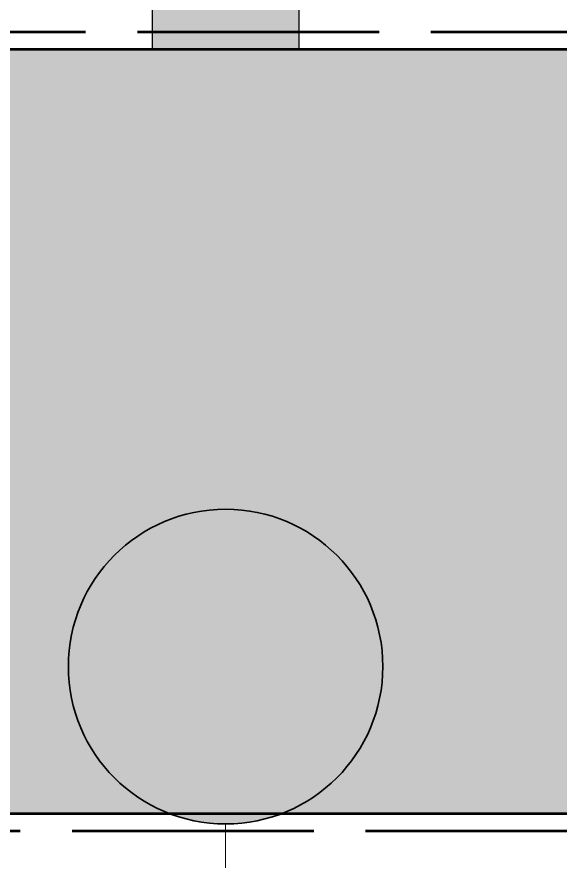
# Model space of a CAD drawing. Header units: millimetres. Extents: x -6738 to 19322, y -5679 to 4356.
# Drawn here: x 7049 to 8158, y -97 to 1626 of the extents above; entities that cross this region are included whole.
import ezdxf

# ---------------------------------------------------------------- set-up
doc = ezdxf.new("R2010")
doc.units = ezdxf.units.MM
doc.linetypes.add('DASH_494_106', pattern=[599.722222, 493.888889, -105.833333])
for name, color, linetype in [('ANNOTATIONS', 7, 'Continuous'), ('GEOFAB', 5, 'Continuous'), ('MANHOLES', 7, 'Continuous'), ('MODULE_ART', 7, 'Continuous'), ('PIPES', 7, 'Continuous'), ('TANK', 7, 'Continuous')]:
    doc.layers.add(name, color=color, linetype=linetype)

# ---------------------------------------------------------------- blocks, each defined once
blk = doc.blocks.new('atlancube_face')
at = {"true_color": 0x000000}
blk.add_solid([(-1.8, -1.8), (1151.8, -1.8), (-1.8, 781.8), (1151.8, 781.8)], dxfattribs=at)

msp = doc.modelspace()

# ---------------------------------------------------------------- hatches: boundary and pattern name
at = {"layer": 'PIPES', "true_color": 0xbfbfbf}
h = msp.add_hatch(color=7, dxfattribs=at)
h.dxf.hatch_style = 1
h.paths.add_polyline_path([(7153.8, 300, 1), (7796.2, 300, 1)])

# ---------------------------------------------------------------- linework, layer by layer
at = {"layer": 'ANNOTATIONS', "lineweight": 18}
msp.add_line((7475, -1199.4), (7475, -21.2), dxfattribs=at)
at = {"layer": 'GEOFAB', "color": 5, "linetype": 'DASH_494_106', "lineweight": 53}
msp.add_lwpolyline([(-35.3, -35.3), (14985.3, -35.3), (14985.3, 1595.3), (-35.3, 1595.3)], close=True, dxfattribs=at)
at = {"layer": 'MANHOLES', "lineweight": 30}
msp.add_lwpolyline([(7325, 1560), (7625, 1560), (7625, 3000), (7325, 3000)], close=True, dxfattribs=at)
at = {"layer": 'MANHOLES', "true_color": 0xb8b8b8}
msp.add_solid([(7325, 1560), (7625, 1560), (7325, 3000), (7625, 3000)], dxfattribs=at)
at = {"layer": 'PIPES', "color": 1, "lineweight": 35}
msp.add_circle((7475, 300), 321.2, dxfattribs=at)
at = {"layer": 'TANK', "lineweight": 53}
msp.add_lwpolyline([(0, 0), (14950, 0), (14950, 1560), (0, 1560)], close=True, dxfattribs=at)

# ---------------------------------------------------------------- block references
at = {"layer": 'MODULE_ART'}
for p in [(6900, 780), (8050, 780), (6900, 0), (8050, 0)]:
    msp.add_blockref('atlancube_face', p, dxfattribs=at)

doc.saveas('drawing.dxf')
